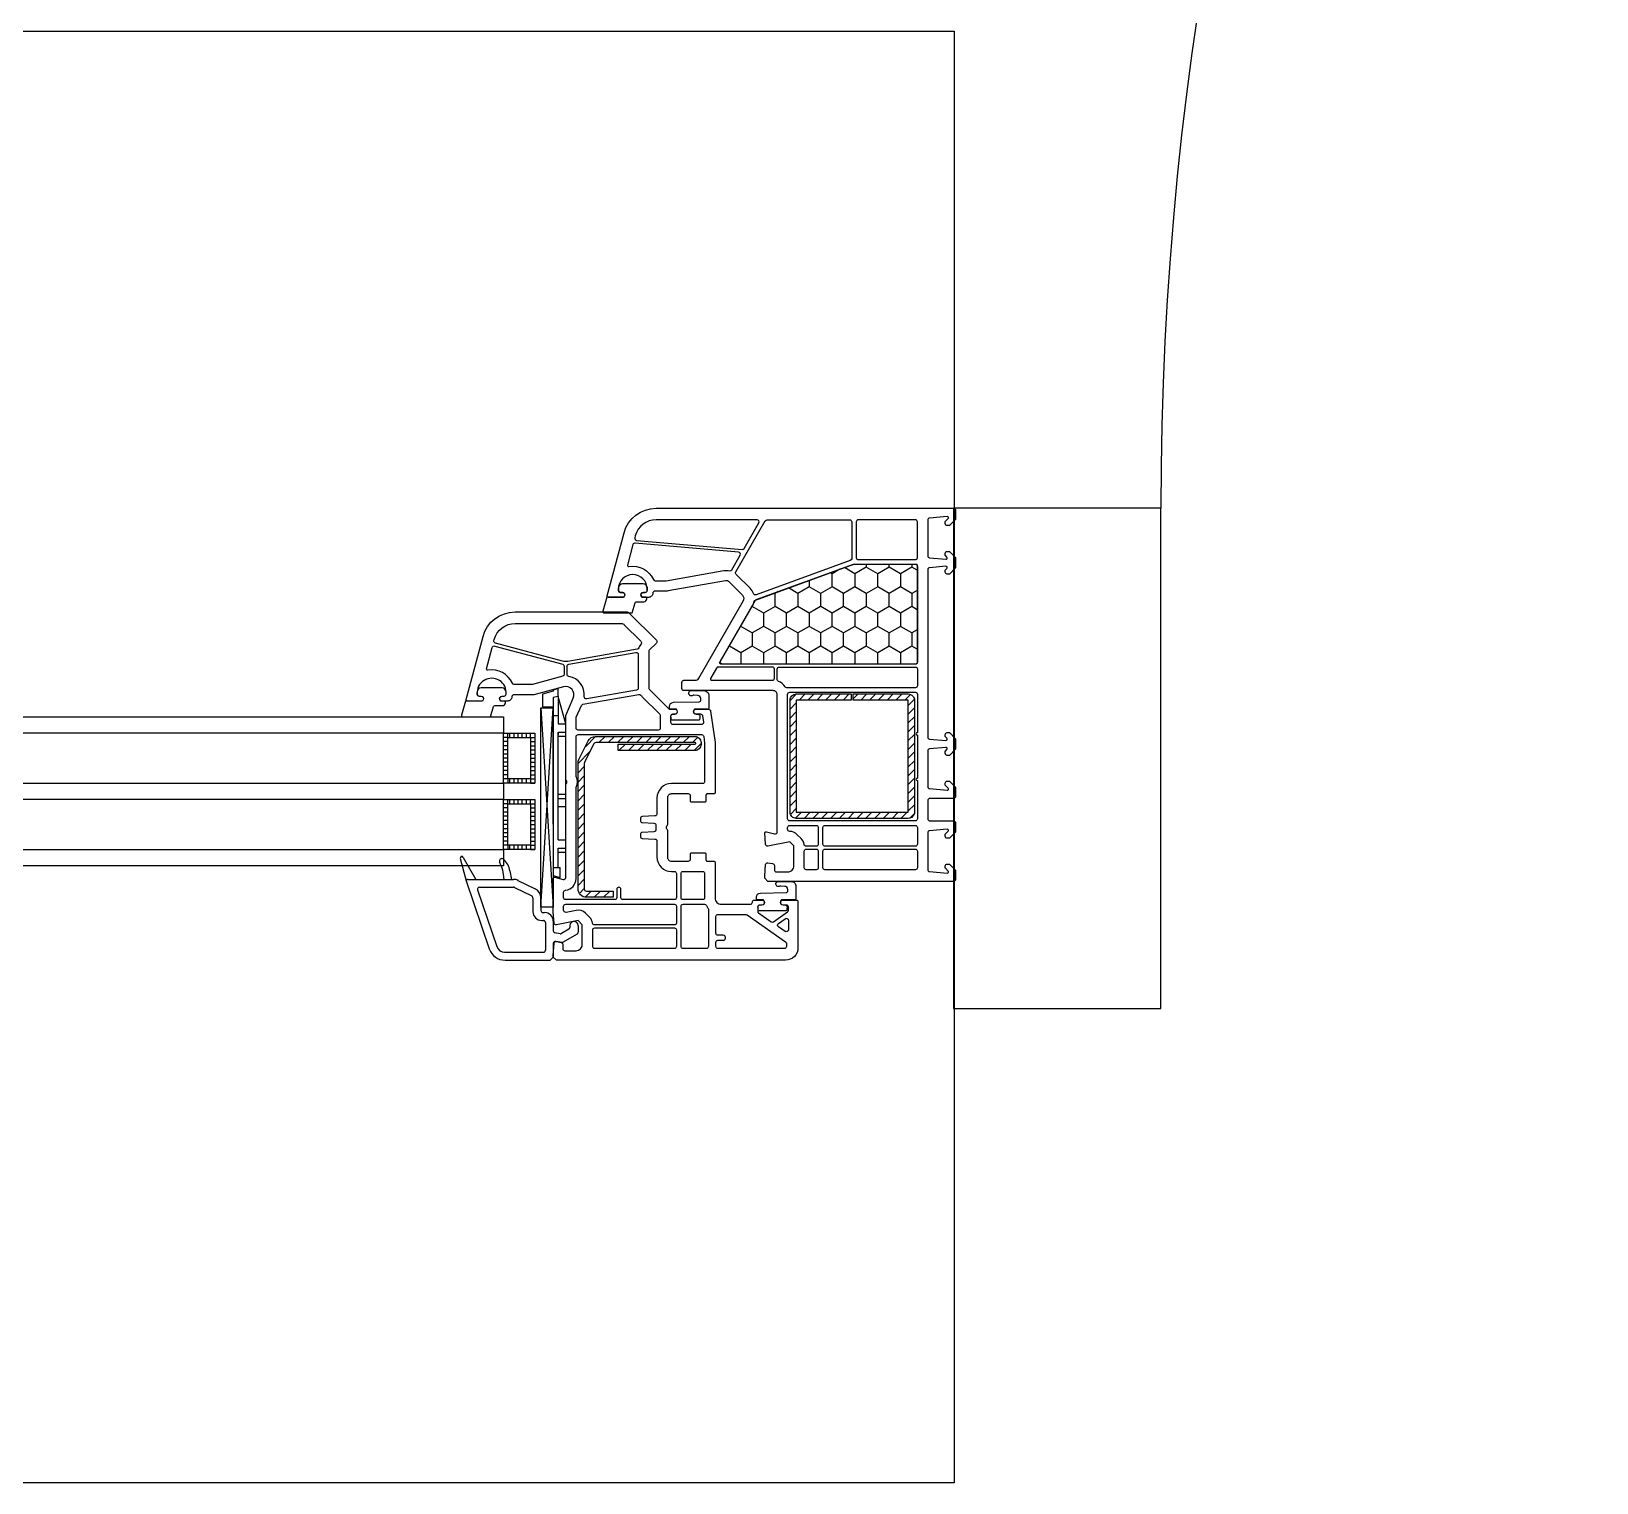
# Model space of a CAD drawing. Header units: millimetres. Extents: x 53645 to 137188, y 78097 to 135533.
# Drawn here: x 74418.6 to 74796, y 93852.8 to 94202.8 of the extents above; entities that cross this region are included whole.
import ezdxf

# ---------------------------------------------------------------- set-up
doc = ezdxf.new("R2010")
doc.units = ezdxf.units.MM

# ---------------------------------------------------------------- blocks, each defined once
blk = doc.blocks.new('*U65')
at = {"color": 0, "linetype": 'ByBlock', "ltscale": 10}
blk.add_lwpolyline([(-860, 0), (-860, 810, -0.414214), (-50, 0)], format="xyb", dxfattribs=at)
at = {"color": 0}
blk.add_lwpolyline([(-50, 0), (0, 0), (0, -120.63), (-50, -120.63)], close=True, dxfattribs=at)
blk = doc.blocks.new('3432')
h = blk.add_hatch()
h.set_pattern_fill('HONEY', color=0, angle=-90, style=0)
h.set_pattern_definition([(270, (-4387.9886, 9437.645), (-2.74963, -4.7625), [3.175, -6.35]), (150, (-4387.9886, 9437.645), (-2.74963, 4.7625), [3.175, -6.35]), (210, (-4387.9886, 9437.645), (-5.49926, -6e-07), [-6.35, 3.175])])
h.paths.add_polyline_path([(-4516.37, 9347.41, -0.57735), (-4516.8, 9348.16), (-4509.12, 9361.47, 0.079163), (-4508.72, 9362.5, -0.259107), (-4508.4, 9362.87), (-4484.73, 9371.48, -0.087489), (-4484.56, 9371.51), (-4469.85, 9371.51, -0.414214), (-4469.35, 9371.01), (-4469.35, 9347.91, -0.414214), (-4469.85, 9347.41)])
at = {"color": 0}
for p, q in [((-4557.12, 9340.86), (-4559.69, 9340.18)), ((-4559.69, 9340.18), (-4559.69, 9337.13)), ((-4555.93, 9339.63), (-4557.13, 9339.35)), ((-4557.13, 9339.35), (-4557.13, 9296.39)), ((-4555.92, 9341.49), (-4557.12, 9341.15)), ((-4557.12, 9341.15), (-4557.12, 9340.86)), ((-4555.93, 9339.63), (-4555.93, 9333.03)), ((-4554.13, 9333.03), (-4555.93, 9339.63)), ((-4555.93, 9339.35), (-4555.93, 9333.03)), ((-4555.92, 9339.62), (-4555.92, 9341.49)), ((-4498.47, 9340.2), (-4500.03, 9338.65)), ((-4496.35, 9340.2), (-4497.85, 9338.7)), ((-4494.23, 9340.2), (-4495.73, 9338.7)), ((-4492.1, 9340.2), (-4493.6, 9338.7)), ((-4489.98, 9340.2), (-4491.48, 9338.7)), ((-4487.86, 9340.2), (-4489.36, 9338.7)), ((-4485.74, 9340.2), (-4487.24, 9338.7)), ((-4483.62, 9340.2), (-4484.78, 9339.05)), ((-4481.5, 9340.2), (-4483, 9338.7)), ((-4479.38, 9340.2), (-4480.88, 9338.7)), ((-4477.26, 9340.2), (-4478.76, 9338.7)), ((-4475.13, 9340.2), (-4476.63, 9338.7)), ((-4473.01, 9340.2), (-4474.51, 9338.7)), ((-4470.99, 9340.11), (-4472.39, 9338.7)), ((-4470.04, 9338.93), (-4471.53, 9337.45)), ((-4560.1, 9336.83), (-4557.12, 9288.82)), ((-4560.1, 9288.82), (-4557.12, 9336.83)), ((-4559.69, 9337.13), (-4557.12, 9337.13)), ((-4557.13, 9335.03), (-4555.93, 9335.03)), ((-4498.53, 9338.03), (-4500.03, 9336.53)), ((-4498.53, 9335.9), (-4500.03, 9334.4)), ((-4470.03, 9336.83), (-4471.53, 9335.33)), ((-4470.03, 9334.71), (-4471.53, 9333.21)), ((-4568.09, 9329.72), (-4568.09, 9330.72)), ((-4567.59, 9329.72), (-4567.59, 9330.72)), ((-4566.59, 9329.72), (-4566.59, 9330.72)), ((-4565.59, 9329.72), (-4565.59, 9330.72)), ((-4564.59, 9329.72), (-4564.59, 9330.72)), ((-4563.59, 9329.72), (-4563.59, 9330.72)), ((-4562.59, 9329.72), (-4562.59, 9330.72)), ((-4557.13, 9308.8), (-4557.13, 9333)), ((-4555.93, 9333.03), (-4554.13, 9333.03)), ((-4555.93, 9331.03), (-4555.93, 9330.43)), ((-4555.93, 9331.03), (-4554.13, 9331.03)), ((-4555.93, 9305.03), (-4555.93, 9331.03)), ((-4554.13, 9302.03), (-4554.13, 9333.03)), ((-4498.53, 9333.78), (-4500.03, 9332.28)), ((-4498.53, 9331.66), (-4500.03, 9330.16)), ((-4470.03, 9332.58), (-4471.53, 9331.08)), ((-4568.09, 9329.72), (-4569.09, 9329.72)), ((-4568.09, 9328.72), (-4569.09, 9328.72)), ((-4568.09, 9327.72), (-4569.09, 9327.72)), ((-4562.59, 9329.72), (-4561.59, 9329.72)), ((-4562.59, 9328.72), (-4561.59, 9328.72)), ((-4562.59, 9327.72), (-4561.59, 9327.72)), ((-4555.93, 9330.03), (-4554.13, 9330.03)), ((-4546.91, 9329.97), (-4549.39, 9327.49)), ((-4544.64, 9329.97), (-4546.14, 9328.47)), ((-4542.38, 9329.97), (-4543.88, 9328.47)), ((-4540.12, 9329.97), (-4541.62, 9328.47)), ((-4539.7, 9328.13), (-4541.28, 9326.55)), ((-4537.85, 9329.97), (-4539.35, 9328.47)), ((-4537.44, 9328.13), (-4539.02, 9326.55)), ((-4535.59, 9329.97), (-4537.09, 9328.47)), ((-4535.17, 9328.13), (-4536.75, 9326.55)), ((-4533.33, 9329.97), (-4534.83, 9328.47)), ((-4532.91, 9328.13), (-4534.49, 9326.55)), ((-4531.07, 9329.97), (-4532.57, 9328.47)), ((-4530.65, 9328.13), (-4532.23, 9326.55)), ((-4528.8, 9329.97), (-4530.3, 9328.47)), ((-4528.39, 9328.13), (-4529.97, 9326.55)), ((-4526.54, 9329.97), (-4528.04, 9328.47)), ((-4526.12, 9328.13), (-4527.7, 9326.55)), ((-4524.28, 9329.97), (-4525.78, 9328.47)), ((-4523.86, 9328.13), (-4525.44, 9326.55)), ((-4522.23, 9329.76), (-4523.52, 9328.47)), ((-4521.5, 9328.23), (-4523.18, 9326.55)), ((-4498.53, 9329.54), (-4500.03, 9328.04)), ((-4498.53, 9327.42), (-4500.03, 9325.92)), ((-4470.03, 9330.46), (-4471.53, 9328.96)), ((-4470.03, 9328.34), (-4471.53, 9326.84)), ((-4568.09, 9326.72), (-4569.09, 9326.72)), ((-4568.09, 9325.72), (-4569.09, 9325.72)), ((-4568.09, 9324.72), (-4569.09, 9324.72)), ((-4568.09, 9323.72), (-4569.09, 9323.72)), ((-4562.59, 9326.72), (-4561.59, 9326.72)), ((-4562.59, 9325.72), (-4561.59, 9325.72)), ((-4562.59, 9324.72), (-4561.59, 9324.72)), ((-4562.59, 9323.72), (-4561.59, 9323.72)), ((-4548.3, 9326.32), (-4551.15, 9323.47)), ((-4498.53, 9325.3), (-4500.03, 9323.8)), ((-4498.53, 9323.18), (-4500.03, 9321.68)), ((-4470.03, 9326.22), (-4471.53, 9324.72)), ((-4470.03, 9324.1), (-4471.53, 9322.6)), ((-4568.09, 9322.72), (-4569.09, 9322.72)), ((-4568.09, 9321.72), (-4569.09, 9321.72)), ((-4568.09, 9320.72), (-4569.09, 9320.72)), ((-4568.09, 9319.72), (-4569.09, 9319.72)), ((-4568.09, 9319.72), (-4569.09, 9319.72)), ((-4568.09, 9319.72), (-4568.09, 9318.72)), ((-4567.59, 9318.72), (-4567.59, 9319.72)), ((-4566.59, 9318.72), (-4566.59, 9319.72)), ((-4565.59, 9318.72), (-4565.59, 9319.72)), ((-4564.59, 9318.72), (-4564.59, 9319.72)), ((-4563.59, 9318.72), (-4563.59, 9319.72)), ((-4562.59, 9322.72), (-4561.59, 9322.72)), ((-4562.59, 9321.72), (-4561.59, 9321.72)), ((-4562.59, 9320.72), (-4561.59, 9320.72)), ((-4562.59, 9319.72), (-4561.59, 9319.72)), ((-4562.59, 9319.72), (-4561.59, 9319.72)), ((-4562.59, 9319.72), (-4562.59, 9318.72)), ((-4549.65, 9322.71), (-4551.15, 9321.21)), ((-4549.65, 9320.44), (-4551.15, 9318.94)), ((-4498.53, 9321.06), (-4500.03, 9319.56)), ((-4470.03, 9321.98), (-4471.53, 9320.48)), ((-4470.03, 9319.86), (-4471.53, 9318.36)), ((-4568.09, 9318.72), (-4569.09, 9318.72)), ((-4562.59, 9318.72), (-4561.59, 9318.72)), ((-4555.93, 9316.03), (-4554.13, 9316.03)), ((-4549.65, 9318.18), (-4551.15, 9316.68)), ((-4549.65, 9315.92), (-4551.15, 9314.42)), ((-4498.53, 9318.93), (-4500.03, 9317.43)), ((-4498.53, 9316.81), (-4500.03, 9315.31)), ((-4470.03, 9317.74), (-4471.53, 9316.24)), ((-4470.03, 9315.61), (-4471.53, 9314.11)), ((-4568.09, 9313.72), (-4569.09, 9313.72)), ((-4568.09, 9312.72), (-4569.09, 9312.72)), ((-4568.09, 9313.72), (-4568.09, 9314.72)), ((-4567.59, 9313.72), (-4567.59, 9314.72)), ((-4566.59, 9313.72), (-4566.59, 9314.72)), ((-4565.59, 9313.72), (-4565.59, 9314.72)), ((-4564.59, 9313.72), (-4564.59, 9314.72)), ((-4563.59, 9313.72), (-4563.59, 9314.72)), ((-4562.59, 9313.72), (-4562.59, 9314.72)), ((-4562.59, 9313.72), (-4561.59, 9313.72)), ((-4562.59, 9312.72), (-4561.59, 9312.72)), ((-4555.93, 9315.03), (-4554.13, 9315.03)), ((-4555.93, 9313.03), (-4554.13, 9313.03)), ((-4549.65, 9313.66), (-4551.15, 9312.16)), ((-4498.53, 9314.69), (-4500.03, 9313.19)), ((-4498.53, 9312.57), (-4499.93, 9311.17)), ((-4470.03, 9313.49), (-4471.53, 9311.99)), ((-4568.09, 9311.72), (-4569.09, 9311.72)), ((-4568.09, 9310.72), (-4569.09, 9310.72)), ((-4568.09, 9309.72), (-4569.09, 9309.72)), ((-4568.09, 9308.72), (-4569.09, 9308.72)), ((-4562.59, 9311.72), (-4561.59, 9311.72)), ((-4562.59, 9310.72), (-4561.59, 9310.72)), ((-4562.59, 9309.72), (-4561.59, 9309.72)), ((-4562.59, 9308.72), (-4561.59, 9308.72)), ((-4549.65, 9311.39), (-4551.15, 9309.89)), ((-4549.65, 9309.13), (-4551.15, 9307.63)), ((-4497.27, 9311.7), (-4498.75, 9310.22)), ((-4495.15, 9311.7), (-4496.65, 9310.2)), ((-4493.03, 9311.7), (-4494.53, 9310.2)), ((-4490.91, 9311.7), (-4492.41, 9310.2)), ((-4488.78, 9311.7), (-4490.28, 9310.2)), ((-4486.66, 9311.7), (-4488.16, 9310.2)), ((-4484.54, 9311.7), (-4486.04, 9310.2)), ((-4482.42, 9311.7), (-4483.92, 9310.2)), ((-4480.3, 9311.7), (-4481.8, 9310.2)), ((-4478.18, 9311.7), (-4479.68, 9310.2)), ((-4476.06, 9311.7), (-4477.56, 9310.2)), ((-4473.94, 9311.7), (-4475.44, 9310.2)), ((-4471.81, 9311.7), (-4473.31, 9310.2)), ((-4470.08, 9311.32), (-4471.14, 9310.25)), ((-4568.09, 9307.72), (-4569.09, 9307.72)), ((-4568.09, 9306.72), (-4569.09, 9306.72)), ((-4568.09, 9305.72), (-4569.09, 9305.72)), ((-4568.09, 9304.72), (-4569.09, 9304.72)), ((-4562.59, 9307.72), (-4561.59, 9307.72)), ((-4562.59, 9306.72), (-4561.59, 9306.72)), ((-4562.59, 9305.72), (-4561.59, 9305.72)), ((-4562.59, 9304.72), (-4561.59, 9304.72)), ((-4555.93, 9305.03), (-4554.13, 9305.03)), ((-4549.65, 9306.87), (-4551.15, 9305.37)), ((-4549.65, 9304.6), (-4551.15, 9303.1)), ((-4579.55, 9300.5), (-4578.11, 9295.12)), ((-4578.82, 9300.8), (-4575.82, 9295.5)), ((-4568.09, 9303.72), (-4569.09, 9303.72)), ((-4568.09, 9303.72), (-4569.09, 9303.72)), ((-4568.09, 9302.72), (-4569.09, 9302.72)), ((-4568.09, 9303.72), (-4568.09, 9302.72)), ((-4567.59, 9302.72), (-4567.59, 9303.72)), ((-4566.59, 9302.72), (-4566.59, 9303.72)), ((-4565.59, 9302.72), (-4565.59, 9303.72)), ((-4564.59, 9302.72), (-4564.59, 9303.72)), ((-4563.59, 9302.72), (-4563.59, 9303.72)), ((-4562.59, 9303.72), (-4561.59, 9303.72)), ((-4562.59, 9303.72), (-4561.59, 9303.72)), ((-4562.59, 9303.72), (-4562.59, 9302.72)), ((-4562.59, 9302.72), (-4561.59, 9302.72)), ((-4555.93, 9303.03), (-4554.13, 9303.03)), ((-4555.93, 9298.33), (-4555.93, 9303.03)), ((-4555.93, 9302.03), (-4554.13, 9302.03)), ((-4549.65, 9302.34), (-4551.15, 9300.84)), ((-4567.57, 9297.53), (-4567.22, 9295.5)), ((-4557.13, 9298.33), (-4555.43, 9298.33)), ((-4555.43, 9295.94), (-4555.43, 9298.33)), ((-4549.65, 9300.08), (-4551.15, 9298.58)), ((-4549.65, 9297.82), (-4551.15, 9296.32)), ((-4578.12, 9295.2), (-4578.12, 9295.2)), ((-4578.11, 9295.11), (-4572.55, 9278.72)), ((-4577.82, 9295.5), (-4566.68, 9295.5)), ((-4575.37, 9292.94), (-4570.75, 9279.33)), ((-4574.89, 9293.6), (-4566.68, 9293.6)), ((-4569.02, 9295.68), (-4569.02, 9295.5)), ((-4566.46, 9293.55), (-4562.31, 9291.53)), ((-4565.63, 9295.26), (-4561.48, 9293.24)), ((-4557.13, 9296.39), (-4555.43, 9295.94)), ((-4549.65, 9295.55), (-4551.15, 9294.05)), ((-4549.65, 9293.29), (-4550.84, 9292.1)), ((-4562.02, 9291.08), (-4562.02, 9287.7)), ((-4560.12, 9291.08), (-4560.12, 9288)), ((-4548, 9292.67), (-4549.47, 9291.2)), ((-4545.74, 9292.67), (-4547.24, 9291.17)), ((-4543.48, 9292.67), (-4544.98, 9291.17)), ((-4542.65, 9291.24), (-4542.71, 9291.17)), ((-4559.92, 9285.6), (-4559.52, 9285.6)), ((-4559.62, 9287.5), (-4559.22, 9287.5)), ((-4557.12, 9285.4), (-4557.12, 9283.09)), ((-4559.02, 9285.1), (-4559.02, 9278.4)), ((-4555.47, 9282.38), (-4556.71, 9282.6)), ((-4553.37, 9283.46), (-4555.14, 9282.44)), ((-4551.37, 9282.3), (-4554.92, 9280.25)), ((-4553.12, 9284.35), (-4553.12, 9283.89)), ((-4551.12, 9284.35), (-4551.12, 9282.73)), ((-4568.85, 9277.9), (-4559.52, 9277.9)), ((-4557.12, 9280.04), (-4557.12, 9276.75)), ((-4554.92, 9280.25), (-4556.54, 9280.54)), ((-4568.76, 9276), (-4557.87, 9276)), ((-4557.87, 9276), (-4557.12, 9276.75))]:
    blk.add_line(p, q, dxfattribs=at)
for points in [[(-5060.44, 9500), (-4460.44, 9500), (-4460.44, 9150), (-5060.44, 9150)], [(-4960.44, 9334.72), (-4569.09, 9334.72), (-4569.09, 9330.72), (-4960.44, 9330.72)], [(-4560.1, 9334.82), (-4560.1, 9336.83), (-4557.12, 9336.83), (-4557.12, 9288.82), (-4560.1, 9288.82)], [(-4561.59, 9318.72), (-4569.09, 9318.72), (-4569.09, 9330.72), (-4561.59, 9330.72)], [(-4562.59, 9319.72), (-4568.09, 9319.72), (-4568.09, 9329.72), (-4562.59, 9329.72)], [(-4960.44, 9318.72), (-4569.09, 9318.72), (-4569.09, 9314.72), (-4960.44, 9314.72)], [(-4561.59, 9302.72), (-4569.09, 9302.72), (-4569.09, 9314.72), (-4561.59, 9314.72)], [(-4562.59, 9303.72), (-4568.09, 9303.72), (-4568.09, 9313.72), (-4562.59, 9313.72)], [(-4960.44, 9302.72), (-4569.09, 9302.72), (-4569.09, 9298.72), (-4960.44, 9298.72)]]:
    blk.add_lwpolyline(points, close=True, dxfattribs=at)
for points in [[(-4504.12, 9341), (-4525.62, 9341, -0.414214), (-4526.12, 9341.5), (-4526.12, 9343, -0.414214), (-4525.62, 9343.5), (-4522.93, 9343.5, 0.267949), (-4522.06, 9344), (-4511.26, 9362.71, 0.339454), (-4511.42, 9363.92), (-4514.71, 9367.21, 0.245592), (-4515.59, 9367.49), (-4529.42, 9365.05, -0.043661), (-4529.95, 9365), (-4532.62, 9365, 0.414214), (-4533.12, 9364.5, -0.414214), (-4534.12, 9363.5), (-4535.77, 9363.5), (-4535.94, 9363.8, -0.57735), (-4535.42, 9364.7), (-4534.97, 9364.7, 0.414214), (-4534.47, 9365.2), (-4534.47, 9365.5, 1), (-4541.47, 9365.5), (-4541.47, 9365.2, 0.414214), (-4540.97, 9364.7), (-4540.52, 9364.7, -0.57735), (-4540.01, 9363.8), (-4540.18, 9363.5), (-4543.82, 9363.5, -0.493145), (-4544.11, 9363.88), (-4540.04, 9379.07, -0.339454), (-4532.32, 9385), (-4460.62, 9385, -0.414214), (-4460.12, 9384.5), (-4460.12, 9382.6), (-4460.12, 9382.3), (-4461.62, 9380.8), (-4462.12, 9380.8, -0.414214), (-4462.62, 9381.3), (-4462.62, 9381.7, -0.198912), (-4462.57, 9381.84), (-4461.92, 9382.49, 0.700208), (-4462.15, 9383), (-4466.37, 9382.63, 0.388879), (-4466.82, 9382.13), (-4466.82, 9373.54, 0.388879), (-4466.37, 9373.04), (-4462.45, 9372.7, 0.700208), (-4462.21, 9373.21), (-4462.57, 9373.56, -0.198912), (-4462.62, 9373.71), (-4462.62, 9374.1, -0.414214), (-4462.12, 9374.6), (-4461.62, 9374.6), (-4460.12, 9373.1), (-4460.12, 9370.6), (-4461.62, 9369.1), (-4462.12, 9369.1, -0.414214), (-4462.62, 9369.6), (-4462.62, 9370, -0.198912), (-4462.57, 9370.14), (-4462.21, 9370.49, 0.700208), (-4462.45, 9371.01), (-4466.37, 9370.66, 0.388879), (-4466.82, 9370.16), (-4466.82, 9329.84, 0.388879), (-4466.37, 9329.34), (-4462.45, 9329, 0.700208), (-4462.21, 9329.51), (-4462.57, 9329.86, -0.198912), (-4462.62, 9330.01), (-4462.62, 9330.4, -0.414214), (-4462.12, 9330.9), (-4461.62, 9330.9), (-4460.12, 9329.4), (-4460.12, 9326.9), (-4461.62, 9325.4), (-4462.12, 9325.4, -0.414214), (-4462.62, 9325.9), (-4462.62, 9326.3, -0.198912), (-4462.57, 9326.44), (-4462.21, 9326.79, 0.700208), (-4462.45, 9327.31), (-4466.37, 9326.96, 0.388879), (-4466.82, 9326.46), (-4466.82, 9317.87, 0.388879), (-4466.37, 9317.37), (-4462.15, 9317, 0.700208), (-4461.92, 9317.51), (-4462.57, 9318.16, -0.198912), (-4462.62, 9318.31), (-4462.62, 9318.7, -0.414214), (-4462.12, 9319.2), (-4461.62, 9319.2), (-4460.12, 9317.7), (-4460.12, 9317.41), (-4460.12, 9315.5, -0.414214), (-4460.62, 9315), (-4466.32, 9315, 0.414214), (-4466.82, 9314.5), (-4466.82, 9310.1, 0.414214), (-4466.32, 9309.6), (-4460.62, 9309.6, -0.414214), (-4460.12, 9309.1), (-4460.12, 9306.9), (-4461.62, 9305.4), (-4462.12, 9305.4, -0.414214), (-4462.62, 9305.9), (-4462.62, 9306.3, -0.198912), (-4462.57, 9306.44), (-4461.92, 9307.09, 0.700208), (-4462.15, 9307.6), (-4466.37, 9307.23, 0.388879), (-4466.82, 9306.73), (-4466.82, 9297.87, 0.388879), (-4466.37, 9297.37), (-4462.15, 9297, 0.700208), (-4461.92, 9297.51), (-4462.57, 9298.16, -0.198912), (-4462.62, 9298.31), (-4462.62, 9298.7, -0.414214), (-4462.12, 9299.2), (-4461.62, 9299.2), (-4460.12, 9297.7), (-4460.12, 9297.41), (-4460.12, 9295.5, -0.414214), (-4460.62, 9295), (-4505.37, 9295), (-4506.12, 9295.75), (-4506.12, 9296.25), (-4505.94, 9299.04, -0.446275), (-4505.35, 9299.49), (-4504.24, 9299.3, -0.36397), (-4503.82, 9298.81), (-4503.82, 9297.8, 0.414214), (-4503.32, 9297.3), (-4500.62, 9297.3, 0.414214), (-4499.12, 9298.8), (-4499.12, 9303.57), (-4500.12, 9304.57), (-4505.35, 9303.51, -0.454146), (-4505.94, 9303.97), (-4506.12, 9306.68, -0.51393), (-4505.75, 9306.99), (-4503.75, 9306.46, 0.493145), (-4503.12, 9306.94), (-4503.12, 9340, 0.414214)], [(-4507.99, 9382.2), (-4532.32, 9382.2, 0.339454), (-4537.34, 9378.35), (-4537.46, 9377.88, 0.466308), (-4537.02, 9377.25), (-4511.6, 9375.03, 0.291473), (-4511.12, 9375.28), (-4507.56, 9381.45, 0.57735)], [(-4485.67, 9382.2, -0.414214), (-4485.17, 9381.7), (-4485.17, 9372.82, -0.315299), (-4485.5, 9372.35), (-4508.19, 9364.1, -0.415199), (-4508.83, 9364.4, 0.110369), (-4509.65, 9365.68), (-4513.02, 9369.05, -0.339454), (-4513.1, 9369.66), (-4506, 9381.95, -0.267949), (-4505.57, 9382.2)], [(-4484.07, 9381.7), (-4484.07, 9373.1, 0.414214), (-4483.57, 9372.6), (-4469.82, 9372.6, 0.414214), (-4469.32, 9373.1), (-4469.32, 9381.7, 0.414214), (-4469.82, 9382.2), (-4483.57, 9382.2, 0.414214)], [(-4512.45, 9374.4), (-4537.38, 9376.58, 0.36397), (-4537.91, 9376.21), (-4539.23, 9371.3, 0.546119), (-4538.89, 9370.93, -0.339137), (-4532.97, 9367.79, 0.293253), (-4532.52, 9367.5), (-4529.9, 9367.5), (-4516.02, 9369.95, -0.100742), (-4514.63, 9369.91, 0.329802), (-4514.08, 9370.15), (-4512.06, 9373.65, 0.548619)], [(-4516.71, 9347.41, -0.57735), (-4516.97, 9347.86), (-4508.34, 9362.82, -0.176327), (-4508.18, 9362.95), (-4484.7, 9371.5, -0.087489), (-4484.59, 9371.51), (-4469.65, 9371.51, -0.414214), (-4469.35, 9371.21), (-4469.35, 9347.71, -0.414214), (-4469.65, 9347.41)], [(-4484.62, 9371.5), (-4469.82, 9371.5, -0.414214), (-4469.32, 9371), (-4469.32, 9347.9, -0.414214), (-4469.82, 9347.4), (-4516.34, 9347.4, -0.57735), (-4516.78, 9348.15), (-4509.09, 9361.46, 0.079163), (-4508.7, 9362.49, -0.259107), (-4508.38, 9362.86)], [(-4535.27, 9362.44, 0.414214), (-4534.57, 9363.14), (-4534.57, 9363.24, 0.414214), (-4534.87, 9363.54), (-4535.71, 9363.54), (-4535.89, 9363.84, -0.57735), (-4535.37, 9364.74), (-4534.92, 9364.74, 0.414214), (-4534.42, 9365.24), (-4534.42, 9365.54, 0.020024), (-4534.43, 9365.82, 0.390947), (-4535.43, 9366.74), (-4540.41, 9366.74, 0.390947), (-4541.41, 9365.82), (-4541.42, 9365.54), (-4541.42, 9365.24, 0.414214), (-4540.92, 9364.74), (-4540.47, 9364.74, -0.57735), (-4539.95, 9363.84), (-4540.12, 9363.54), (-4544.17, 9363.54), (-4545.18, 9360.15, 0.502334), (-4544.89, 9359.77), (-4538.13, 9359.77), (-4537.4, 9362.2, -0.349418), (-4537.11, 9362.44)], [(-4556.37, 9276), (-4557.12, 9276.75), (-4557.12, 9277.25), (-4556.94, 9280.04, -0.446275), (-4556.35, 9280.49), (-4555.24, 9280.3, -0.36397), (-4554.82, 9279.81), (-4554.82, 9278.8, 0.414214), (-4554.32, 9278.3), (-4551.62, 9278.3, 0.414214), (-4550.12, 9279.8), (-4550.12, 9284.57), (-4551.12, 9285.57), (-4556.35, 9284.51, -0.454146), (-4556.94, 9284.97), (-4557.12, 9287.59, -0.016582), (-4557.12, 9287.79), (-4557.12, 9295.7, -0.493145), (-4556.75, 9295.99), (-4554.75, 9295.46, 0.493145), (-4554.12, 9295.94), (-4554.12, 9318.29, -0.201513), (-4553.97, 9318.65, 0.420084), (-4553.97, 9319.36, -0.201513), (-4554.12, 9319.72), (-4554.12, 9335), (-4552.29, 9339.2, 0.628383), (-4554.64, 9341.93), (-4561.85, 9340), (-4566.62, 9340, 0.414214), (-4567.12, 9339.5, -0.414214), (-4568.12, 9338.5), (-4569.77, 9338.5), (-4569.94, 9338.8, -0.57735), (-4569.42, 9339.7), (-4568.99, 9339.7, 0.38517), (-4568.49, 9340.15, 1.105542), (-4575.46, 9340.15, 0.38517), (-4574.96, 9339.7), (-4574.52, 9339.7, -0.57735), (-4574.01, 9338.8), (-4574.18, 9338.5), (-4577.82, 9338.5, -0.493145), (-4578.11, 9338.88), (-4574.04, 9354.07, -0.339454), (-4566.32, 9360), (-4539.54, 9360, -0.198912), (-4538.83, 9359.71), (-4532.27, 9353.15, -0.414214), (-4532.27, 9352.44), (-4533.98, 9350.73, 0.198912), (-4534.12, 9350.38), (-4534.12, 9341.71, 0.198912), (-4533.98, 9341.36), (-4529.27, 9336.65, 0.198912), (-4528.92, 9336.5), (-4527.48, 9336.5), (-4527.31, 9336.2, -0.57735), (-4527.82, 9335.3), (-4528.32, 9335.3, 0.414214), (-4528.82, 9334.8), (-4528.82, 9333.4, 0.414214), (-4528.32, 9332.9), (-4521.34, 9332.9, 0.455633), (-4520.84, 9333.47), (-4521.04, 9334.87, 0.373972), (-4521.53, 9335.3), (-4522.72, 9335.3, -0.57735), (-4523.24, 9336.2), (-4523.07, 9336.5), (-4519.68, 9336.5, -0.373885), (-4519.19, 9336.07), (-4518.12, 9328.5), (-4518.12, 9316.4, -0.414214), (-4518.42, 9316.1), (-4520.02, 9316.1, 0.414214), (-4520.32, 9315.8), (-4520.32, 9314.4, -0.414214), (-4520.62, 9314.1), (-4523.72, 9314.1, -0.414214), (-4524.02, 9314.4), (-4524.02, 9315.6, 0.414214), (-4524.52, 9316.1), (-4528.62, 9316.1, 0.414214), (-4529.62, 9315.1), (-4529.62, 9308.72, -0.201513), (-4529.77, 9308.36, 0.420084), (-4529.77, 9307.65, -0.201513), (-4529.62, 9307.29), (-4529.62, 9300.9, 0.414214), (-4528.62, 9299.9), (-4524.52, 9299.9, 0.414214), (-4524.02, 9300.4), (-4524.02, 9301.6, -0.414214), (-4523.72, 9301.9), (-4520.62, 9301.9, -0.414214), (-4520.32, 9301.6), (-4520.32, 9300.2, 0.414214), (-4520.02, 9299.9), (-4518.42, 9299.9, -0.414214), (-4518.12, 9299.6), (-4518.12, 9291, 0.414214), (-4516.62, 9289.5), (-4509.62, 9289.5, 0.414214), (-4509.12, 9290, -0.414214), (-4508.62, 9290.5), (-4506.48, 9290.5), (-4506.31, 9290.2, -0.57735), (-4506.82, 9289.3), (-4507.32, 9289.3, 0.414214), (-4507.82, 9288.8), (-4507.82, 9287.83, 0.244698), (-4507.61, 9287.42), (-4504.56, 9285.28, 0.315299), (-4503.99, 9285.28), (-4500.64, 9287.63, 0.244698), (-4500.42, 9288.04), (-4500.42, 9288.8, 0.414214), (-4500.92, 9289.3), (-4501.72, 9289.3, -0.57735), (-4502.24, 9290.2), (-4502.07, 9290.5), (-4498.42, 9290.5, -0.414214), (-4498.12, 9290.2), (-4498.12, 9279, -0.414214), (-4501.12, 9276)], [(-4553.6, 9348.05, -0.109518), (-4554.9, 9348.1), (-4571.07, 9352.44, -0.414214), (-4571.42, 9353.05), (-4571.34, 9353.35, -0.339454), (-4566.32, 9357.2), (-4540.7, 9357.2, -0.198912), (-4539.99, 9356.91), (-4536, 9352.92, -0.382222), (-4535.97, 9352.26, 0.088112), (-4536.47, 9351.33, -0.274835), (-4536.86, 9351)], [(-4566.52, 9342.5, -0.293253), (-4566.97, 9342.79, 0.339137), (-4572.89, 9345.93, -0.546119), (-4573.23, 9346.3), (-4571.86, 9351.41, -0.414214), (-4571.25, 9351.76), (-4554.85, 9347.36, -0.339454), (-4554.47, 9346.88), (-4554.47, 9344.95, -0.339454), (-4554.85, 9344.47), (-4562.12, 9342.52, -0.065543), (-4562.25, 9342.5)], [(-4549.06, 9339, -0.498043), (-4549.65, 9339.54, 0.394481), (-4553.36, 9344.44, -0.365019), (-4553.77, 9344.93), (-4553.77, 9346.89, -0.36397), (-4553.36, 9347.38), (-4537.21, 9350.23, -0.466308), (-4536.62, 9349.73), (-4536.62, 9341.61, -0.36397), (-4537.04, 9341.12)], [(-4504.32, 9346.7), (-4517.33, 9346.7, 0.267949), (-4517.76, 9346.45), (-4519.2, 9343.95, 0.57735), (-4518.94, 9343.5), (-4504.32, 9343.5, 0.414214), (-4503.82, 9344), (-4503.82, 9346.2, 0.414214)], [(-4469.82, 9346.7, -0.414214), (-4469.32, 9346.2), (-4469.32, 9342.2, -0.414214), (-4469.82, 9341.7), (-4500.78, 9341.7, -0.252264), (-4501.2, 9341.93, 0.152167), (-4502.81, 9343.25, -0.305615), (-4503.12, 9343.71), (-4503.12, 9346.2, -0.414214), (-4502.62, 9346.7)], [(-4569.37, 9337.39, 0.414214), (-4568.67, 9338.09), (-4568.67, 9338.19, 0.414214), (-4568.97, 9338.49), (-4569.81, 9338.49), (-4569.99, 9338.79, -0.57735), (-4569.47, 9339.69), (-4569.02, 9339.69, 0.414214), (-4568.52, 9340.19), (-4568.52, 9340.49, 0.020024), (-4568.53, 9340.77, 0.390947), (-4569.53, 9341.69), (-4574.51, 9341.69, 0.390947), (-4575.51, 9340.77), (-4575.52, 9340.49), (-4575.52, 9340.19, 0.414214), (-4575.02, 9339.69), (-4574.57, 9339.69, -0.57735), (-4574.05, 9338.79), (-4574.22, 9338.49), (-4578.27, 9338.49), (-4579.28, 9335.1, 0.502334), (-4579, 9334.72), (-4572.23, 9334.72), (-4571.5, 9337.15, -0.349418), (-4571.21, 9337.39)], [(-4551.12, 9331.5, -0.414214), (-4551.62, 9332), (-4551.62, 9334.38, -0.103244), (-4551.58, 9334.58), (-4550.34, 9337.43, -0.251284), (-4549.97, 9337.72), (-4536.51, 9340.09, -0.28183), (-4536.02, 9339.9, 0.034736), (-4535.75, 9339.59), (-4531.47, 9335.31, -0.198912), (-4531.32, 9334.96), (-4531.32, 9332, -0.414214), (-4531.82, 9331.5)], [(-4522.25, 9335.32, -0.414214), (-4521.75, 9334.82, -0.054959), (-4521.83, 9334.06, -0.351258), (-4522.03, 9333.91), (-4528.47, 9333.91, -0.351258), (-4528.66, 9334.06, -0.054959), (-4528.75, 9334.82, -0.414214), (-4528.25, 9335.32), (-4527.8, 9335.32, 0.57735), (-4527.28, 9336.22), (-4527.45, 9336.52), (-4528.91, 9336.52, -0.414214), (-4529.11, 9336.72), (-4529.11, 9337.19, -0.407864), (-4528.14, 9338.19), (-4521.92, 9338.33, 0.433601), (-4521.53, 9338.76), (-4521.56, 9339.08, 0.363714), (-4522.29, 9339.81), (-4523.25, 9339.89, 0.169782), (-4523.45, 9339.84, -1.241435), (-4523.9, 9341.01), (-4520.81, 9341.01, -0.414214), (-4519.61, 9339.81), (-4519.61, 9336.82, -0.414214), (-4519.91, 9336.52), (-4523.04, 9336.52), (-4523.22, 9336.22, 0.57735), (-4522.7, 9335.32)], [(-4469.82, 9340.6, -0.414214), (-4469.32, 9340.1), (-4469.32, 9330.9, 1), (-4469.32, 9330.3), (-4469.32, 9319.9, 1), (-4469.32, 9319.3), (-4469.32, 9310.1, -0.414214), (-4469.82, 9309.6), (-4500.12, 9309.6, -0.414214), (-4500.62, 9310.1), (-4500.62, 9340.1, -0.414214), (-4500.12, 9340.6)], [(-4484.78, 9338.7), (-4484.78, 9340.2), (-4471.53, 9340.2, -0.414214), (-4470.03, 9338.7), (-4470.03, 9311.7, -0.414214), (-4471.53, 9310.2), (-4498.53, 9310.2, -0.414214), (-4500.03, 9311.7), (-4500.03, 9338.7, -0.414214), (-4498.53, 9340.2), (-4485.28, 9340.2), (-4485.28, 9338.7), (-4498.53, 9338.7), (-4498.53, 9311.7), (-4471.53, 9311.7), (-4471.53, 9338.7)], [(-4540.32, 9290.6, -0.414214), (-4540.82, 9291.1), (-4540.82, 9293.1, 1), (-4541.82, 9293.1), (-4541.82, 9291.1, -0.414214), (-4542.32, 9290.6), (-4554.12, 9290.6, -0.414214), (-4554.62, 9291.1), (-4554.62, 9292.39, -0.387795), (-4554.17, 9292.89, 0.387795), (-4551.62, 9295.68), (-4551.62, 9317.69, 0.229416), (-4551.62, 9320.31), (-4551.62, 9329.9, -0.414214), (-4551.12, 9330.4), (-4521.35, 9330.4, -0.373972), (-4520.86, 9329.97), (-4520.63, 9328.36, -0.034844), (-4520.62, 9328.29), (-4520.62, 9319.1, -0.414214), (-4521.12, 9318.6), (-4528.62, 9318.6, 0.414214), (-4532.12, 9315.1), (-4532.12, 9311.29, -0.39896), (-4532.6, 9310.79), (-4535.65, 9310.63, 0.39896), (-4536.12, 9310.13), (-4536.12, 9309.7, 0.39896), (-4535.65, 9309.2), (-4532.86, 9309.05, -0.442836), (-4532.39, 9308.48, 0.074681), (-4532.39, 9307.53, -0.442836), (-4532.86, 9306.95), (-4535.65, 9306.81, 0.39896), (-4536.12, 9306.31), (-4536.12, 9305.88, 0.39896), (-4535.65, 9305.38), (-4532.6, 9305.22, -0.39896), (-4532.12, 9304.72), (-4532.12, 9300.9, 0.414214), (-4528.62, 9297.4), (-4527.92, 9297.4, -0.414214), (-4527.42, 9296.9), (-4527.42, 9291.1, -0.414214), (-4527.92, 9290.6)], [(-4551.15, 9293.17), (-4551.15, 9323.5, -0.116434), (-4550.94, 9324.4), (-4548.7, 9328.87, -0.284079), (-4546.91, 9329.97), (-4523, 9329.97, -0.414214), (-4521.5, 9328.47), (-4521.5, 9328.05, -0.414214), (-4523, 9326.55), (-4541.5, 9326.55), (-4541.5, 9328.13), (-4522.91, 9328.13, 0.940252), (-4522.88, 9328.47), (-4546.78, 9328.47, 0.228035), (-4547.36, 9328.2), (-4549.59, 9323.72, 0.116434), (-4549.65, 9323.5), (-4549.65, 9293.17, 0.414214), (-4549.15, 9292.67), (-4542.65, 9292.67), (-4542.65, 9291.17), (-4549.15, 9291.17, -0.414214)], [(-4493.72, 9308.5, -0.414214), (-4493.22, 9308), (-4493.22, 9304, -0.414214), (-4493.72, 9303.5), (-4496.16, 9303.5, -0.372896), (-4496.65, 9303.93, 0.161969), (-4497.36, 9305.34), (-4498.36, 9306.34, 0.198912), (-4500.12, 9307.07, -0.414214), (-4500.62, 9307.57), (-4500.62, 9308, -0.414214), (-4500.12, 9308.5)], [(-4469.82, 9308.5, -0.414214), (-4469.32, 9308), (-4469.32, 9304, -0.414214), (-4469.82, 9303.5), (-4491.62, 9303.5, -0.414214), (-4492.12, 9304), (-4492.12, 9308, -0.414214), (-4491.62, 9308.5)], [(-4493.72, 9302.8, -0.414214), (-4493.22, 9302.3), (-4493.22, 9298.3, -0.414214), (-4493.72, 9297.8), (-4496.12, 9297.8, -0.414214), (-4496.62, 9298.3), (-4496.62, 9302.3, -0.414214), (-4496.12, 9302.8)], [(-4469.82, 9302.8, -0.414214), (-4469.32, 9302.3), (-4469.32, 9298.3, -0.414214), (-4469.82, 9297.8), (-4491.62, 9297.8, -0.414214), (-4492.12, 9298.3), (-4492.12, 9302.3, -0.414214), (-4491.62, 9302.8)], [(-4525.82, 9290.6, -0.414214), (-4526.32, 9291.1), (-4526.32, 9296.9, -0.414214), (-4525.82, 9297.4), (-4521.12, 9297.4, -0.414214), (-4520.62, 9296.9), (-4520.62, 9291.1, -0.414214), (-4521.12, 9290.6)], [(-4501.26, 9289.32, -0.414214), (-4500.76, 9288.82, -0.054959), (-4500.84, 9288.06, -0.351258), (-4501.04, 9287.91), (-4507.48, 9287.91, -0.351258), (-4507.68, 9288.06, -0.054959), (-4507.76, 9288.82, -0.414214), (-4507.26, 9289.32), (-4506.81, 9289.32, 0.57735), (-4506.29, 9290.22), (-4506.46, 9290.52), (-4507.93, 9290.52, -0.414214), (-4508.13, 9290.72), (-4508.13, 9291.19, -0.407864), (-4507.15, 9292.19), (-4500.94, 9292.33, 0.433601), (-4500.55, 9292.76), (-4500.58, 9293.08, 0.363714), (-4501.3, 9293.81), (-4502.27, 9293.89, 0.169782), (-4502.46, 9293.84, -1.241435), (-4502.91, 9295.01), (-4499.82, 9295.01, -0.414214), (-4498.62, 9293.81), (-4498.62, 9290.82, -0.414214), (-4498.92, 9290.52), (-4502.06, 9290.52), (-4502.23, 9290.22, 0.57735), (-4501.71, 9289.32)], [(-4547.16, 9284.5, -0.372896), (-4547.65, 9284.93, 0.161969), (-4548.36, 9286.34), (-4549.36, 9287.34, 0.251647), (-4551.62, 9288.02), (-4554.03, 9287.54, -0.4743), (-4554.62, 9288.03), (-4554.62, 9289, -0.414214), (-4554.12, 9289.5), (-4527.92, 9289.5, -0.414214), (-4527.42, 9289), (-4527.42, 9285, -0.414214), (-4527.92, 9284.5)], [(-4525.82, 9278.8, -0.414214), (-4526.32, 9279.3), (-4526.32, 9289, -0.414214), (-4525.82, 9289.5), (-4520.66, 9289.5, -0.284915), (-4520.21, 9289.22, 0.045769), (-4519.82, 9288.6, -0.162278), (-4519.72, 9288.3), (-4519.72, 9279.3, -0.414214), (-4520.22, 9278.8)], [(-4517.42, 9278.8, -0.414214), (-4517.92, 9279.3), (-4517.92, 9280.3, -0.414214), (-4517.42, 9280.8), (-4516.12, 9280.8, 0.414214), (-4515.62, 9281.3), (-4515.62, 9281.5, 0.414214), (-4516.12, 9282), (-4517.42, 9282, -0.414214), (-4517.92, 9282.5), (-4517.92, 9286.51, -0.436376), (-4517.39, 9287.01, 0.01877), (-4517.12, 9287), (-4510.66, 9287, -0.153915), (-4510.37, 9286.91), (-4501.14, 9280.45, -0.244698), (-4500.92, 9280.04), (-4500.92, 9279.3, -0.414214), (-4501.42, 9278.8)], [(-4502.82, 9284.06, -0.520567), (-4502.82, 9284.88), (-4501.21, 9286.01, -0.606815), (-4500.42, 9285.6), (-4500.42, 9283.35, -0.606815), (-4501.21, 9282.94)], [(-4547.12, 9278.8, -0.414214), (-4547.62, 9279.3), (-4547.62, 9283.3, -0.414214), (-4547.12, 9283.8), (-4527.92, 9283.8, -0.414214), (-4527.42, 9283.3), (-4527.42, 9279.3, -0.414214), (-4527.92, 9278.8)]]:
    blk.add_lwpolyline(points, format="xyb", close=True, dxfattribs=at)
for centre, radius, start, end in [((-4579.17, 9300.6), 0.4, 29.4867, 195), ((-4569.52, 9299.9), 0.6, 47.514, 209.42), ((-4577.02, 9295.68), 8, 0, 29.42), ((-4572.5, 9296.66), 5, 10, 47.514), ((-4577.82, 9295.2), 0.3, 90, 198.7481), ((-4574.89, 9293.1), 0.5, 90, 198.7481), ((-4566.68, 9293.1), 2.4, 64.0795, 90), ((-4566.68, 9293.1), 0.5, 64.0795, 90), ((-4562.52, 9291.08), 2.4, 0, 64.0795), ((-4562.52, 9291.08), 0.5, 0, 64.0795), ((-4559.92, 9287.7), 2.1, 180, 270), ((-4559.62, 9288), 0.5, 180, 270), ((-4559.52, 9285.1), 0.5, 0, 90), ((-4559.22, 9285.4), 2.1, 0, 90), ((-4552.12, 9284.35), 1, 0, 180), ((-4556.62, 9283.09), 0.5, 180, 260), ((-4555.39, 9282.87), 0.5, 260, 300), ((-4553.62, 9283.89), 0.5, 300, 0), ((-4551.62, 9282.73), 0.5, 300, 0), ((-4568.76, 9280), 4, 198.7481, 270), ((-4568.76, 9280), 2.1, 198.7481, 270), ((-4559.52, 9278.4), 0.5, 270, 0), ((-4556.62, 9280.04), 0.5, 80, 180)]:
    blk.add_arc(centre, radius, start, end, dxfattribs=at)
at = {"color": 0, "xscale": -1, "rotation": 359.9999936264059}
blk.add_blockref('*U65', (-4460.62, 9385), dxfattribs=at)

msp = doc.modelspace()

# ---------------------------------------------------------------- block references
msp.add_blockref('3432', (79101.57, 84702.83))

doc.saveas('drawing.dxf')
